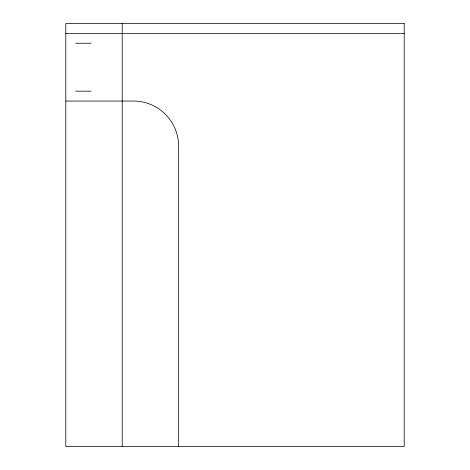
<?xml version="1.0" encoding="UTF-8"?>
<svg xmlns="http://www.w3.org/2000/svg" width="470" height="470" viewBox="0 0 470 470"><rect width="100%" height="100%" fill="white"/><g stroke="black" fill="none" stroke-linecap="round" stroke-linejoin="round"><path stroke-width="0.7" d="M65.8 33.37L404.2 33.37M75.67 43.24L91.074 43.24M75.67 91.18L91.074 91.18M65.8 101.05L133.48 101.05A45.12 45.12 0 0 1 178.6 146.17L178.6 446.5M122.2 23.5L122.2 446.5M404.2 23.5L65.8 23.5L65.8 446.5L404.2 446.5L404.2 23.5"/></g></svg>
